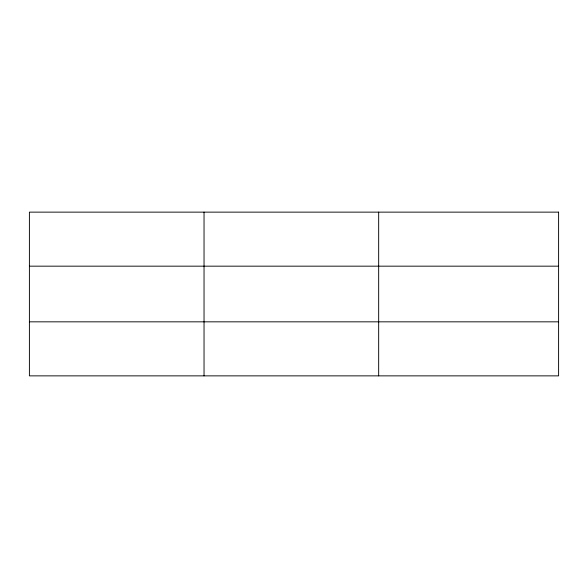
<?xml version="1.0" encoding="UTF-8"?>
<svg xmlns="http://www.w3.org/2000/svg" width="588" height="588" viewBox="0 0 588 588"><rect width="100%" height="100%" fill="white"/><g stroke="black" fill="none" stroke-linecap="round" stroke-linejoin="round"><path stroke-width="0.88" d="M204.036 375.864L204.036 212.136M378.672 375.864L378.672 212.136M29.4 266.166L558.6 266.166M29.4 321.834L558.6 321.834M558.6 212.136L558.6 375.864L29.4 375.864L29.4 212.136L558.6 212.136"/></g></svg>
